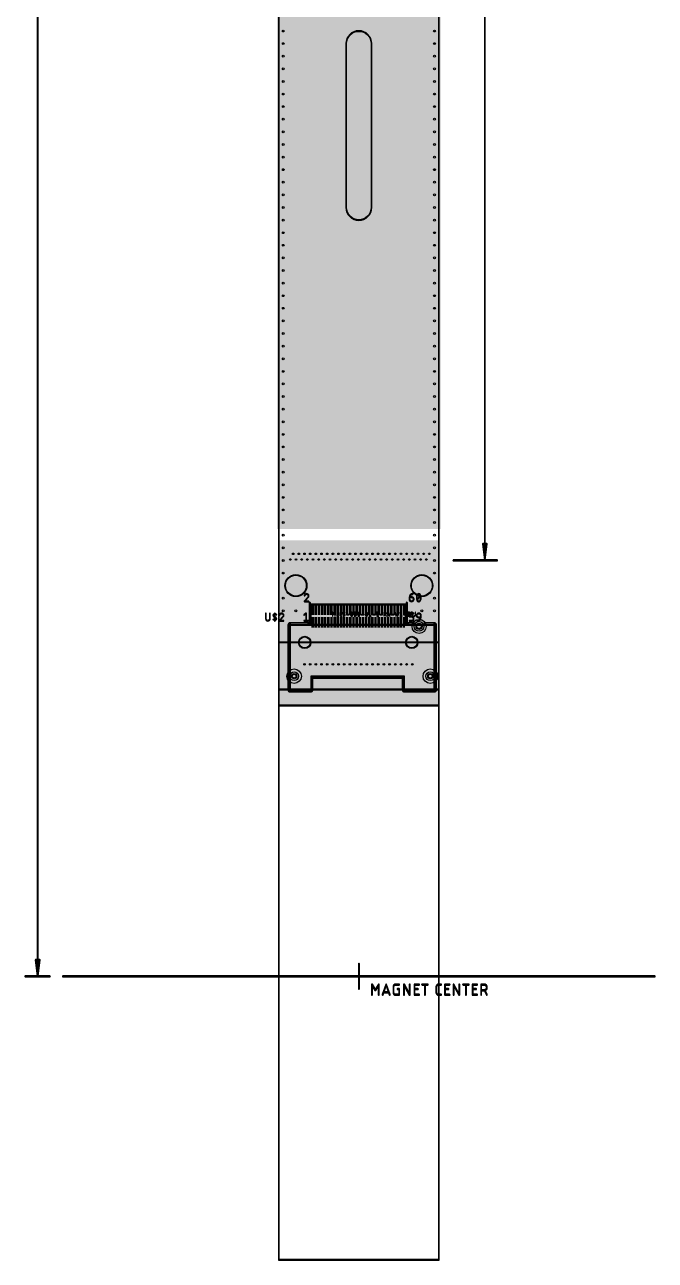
# Model space of a CAD drawing. Extents: x -53 to 82, y -45 to 580.
# Drawn here: x -53.1 to 47.1, y -45.1 to 151 of the extents above; entities that cross this region are included whole.
import ezdxf

# ---------------------------------------------------------------- set-up
doc = ezdxf.new("R2010")
doc.units = 0
doc.header["$MEASUREMENT"] = 0
doc.layers.get('0').update_dxf_attribs({"linetype": 'CONTINUOUS'})
for name, color, linetype in [('100', 31, 'CONTINUOUS'), ('19', 53, 'CONTINUOUS'), ('20', 31, 'CONTINUOUS'), ('21', 253, 'CONTINUOUS'), ('23', 53, 'CONTINUOUS'), ('25', 253, 'CONTINUOUS'), ('27', 253, 'CONTINUOUS'), ('29', 253, 'CONTINUOUS'), ('30', 253, 'CONTINUOUS'), ('31', 253, 'CONTINUOUS'), ('39', 12, 'CONTINUOUS'), ('44', 253, 'CONTINUOUS'), ('49', 253, 'CONTINUOUS'), ('51', 253, 'CONTINUOUS'), ('52', 253, 'CONTINUOUS')]:
    doc.layers.add(name, color=color, linetype=linetype)

# ---------------------------------------------------------------- blocks, each defined once
blk = doc.blocks.new('RECT')
blk.add_solid([(-0.5, -0.5), (0.5, -0.5), (-0.5, 0.5), (0.5, 0.5)])

msp = doc.modelspace()

# ---------------------------------------------------------------- linework, layer by layer
at = {"layer": '19'}
for p, q in [((-10.875, 66.15), (-10.875, 66.15)), ((-1.875, 66.15), (-1.875, 66.15)), ((2.625, 66.15), (2.625, 66.15)), ((9.825, 66.15), (9.825, 66.15))]:
    msp.add_line(p, q, dxfattribs=at)
at = {"layer": '20'}
for points in [[(-12.6492, 43), (-12.6492, 568.1, 1), (-12.7508, 568.1), (-12.7508, 43, 1)], [(12.6492, 568.1), (12.6492, 43, 1), (12.7508, 43), (12.7508, 568.1, 1)], [(0, 149.9492, 1), (0, 150.0508, 0.4142), (-2.0508, 148, 1), (-1.9492, 148, -0.4142)], [(1.9492, 148, 1), (2.0508, 148, 0.4142), (0, 150.0508, 1), (0, 149.9492, -0.4142)], [(-1.9492, 122), (-1.9492, 148, 1), (-2.0508, 148), (-2.0508, 122, 1)], [(1.9492, 148), (1.9492, 122, 1), (2.0508, 122), (2.0508, 148, 1)], [(-1.9492, 122, 1), (-2.0508, 122, 0.4142), (0, 119.9492, 1), (0, 120.0508, -0.4142)], [(0, 120.0508, 1), (0, 119.9492, 0.4142), (2.0508, 122, 1), (1.9492, 122, -0.4142)], [(12.7, 43.0508), (-12.7, 43.0508, 1), (-12.7, 42.9492), (12.7, 42.9492, 1)]]:
    msp.add_lwpolyline(points, format="xyb", close=True, dxfattribs=at)
for centre, radius in [((-10, 62), 1.65), ((10, 62), 1.65), ((-8.6, 52.98), 0.875), ((8.4, 52.98), 0.875)]:
    msp.add_circle(centre, radius, dxfattribs=at)
at = {"layer": '21'}
for points in [[(-8.2851, 60.6244, 1), (-8.2851, 60.726, 0.3252), (-8.6917, 60.4303, 1), (-8.595, 60.399, -0.3252)], [(-8.1284, 60.1871), (-8.6821, 59.5357, 1), (-8.6047, 59.4699), (-8.051, 60.1213, 1)], [(-8.6434, 59.452), (-7.992, 59.452, 1), (-7.992, 59.5536), (-8.6434, 59.5536, 1)], [(-8.0428, 60.3821, 1), (-7.9412, 60.3821, 0.4142), (-8.2851, 60.726, 1), (-8.2851, 60.6244, -0.4142)], [(-8.1248, 60.1909, 1), (-8.0547, 60.1174, 0.2053), (-7.9412, 60.3821, 1), (-8.0428, 60.3821, -0.2053)], [(-7.9, 59.264), (-7.9, 56.24, 1), (-7.7, 56.24), (-7.7, 59.264, 1)], [(7.5, 59.264), (7.5, 56.24, 1), (7.7, 56.24), (7.7, 59.264, 1)], [(8.5794, 60.626, 1), (8.5794, 60.7276, 0.4142), (8.0073, 60.1555, 1), (8.1089, 60.1555, -0.4142)], [(8.0581, 60.1047), (8.449, 60.1047, 1), (8.449, 60.2063), (8.0581, 60.2063, 1)], [(8.1089, 59.8297), (8.1089, 60.1555, 1), (8.0073, 60.1555), (8.0073, 59.8297, 1)], [(8.1089, 59.8297, 1), (8.0073, 59.8297, 1), (8.7605, 59.8297, 1), (8.6589, 59.8297, -1)], [(8.6589, 59.8948, 1), (8.7605, 59.8948, 0.4142), (8.449, 60.2063, 1), (8.449, 60.1047, -0.4142)], [(8.6589, 59.8948), (8.6589, 59.8297, 1), (8.7605, 59.8297), (8.7605, 59.8948, 1)], [(9.3486, 60.4916, 1), (9.2572, 60.5362, 0.1139), (9.1544, 60.0903, 1), (9.256, 60.0903, -0.1139)], [(9.256, 60.0903, 1), (9.1544, 60.0903, 0.1139), (9.2572, 59.6445, 1), (9.3486, 59.689, -0.1139)], [(9.31, 59.7328), (9.8313, 60.3844, 1), (9.752, 60.4479), (9.2307, 59.7963, 1)], [(9.531, 60.626, 1), (9.531, 60.7276, 0.3205), (9.2549, 60.5304, 1), (9.351, 60.4974, -0.3205)], [(9.351, 59.6832, 1), (9.2549, 59.6503, 0.3205), (9.531, 59.4531, 1), (9.531, 59.5547, -0.3205)], [(9.711, 60.4974, 1), (9.8071, 60.5304, 0.3205), (9.531, 60.7276, 1), (9.531, 60.626, -0.3205)], [(9.531, 59.5547, 1), (9.531, 59.4531, 0.3205), (9.8071, 59.6503, 1), (9.711, 59.6832, -0.3205)], [(9.806, 60.0903, 1), (9.9076, 60.0903, 0.1139), (9.8047, 60.5362, 1), (9.7134, 60.4916, -0.1139)], [(9.7134, 59.689, 1), (9.8047, 59.6445, 0.1139), (9.9076, 60.0903, 1), (9.806, 60.0903, -0.1139)], [(-8.668, 57.2932), (-8.3426, 57.5535, 1), (-8.4061, 57.6329), (-8.7314, 57.3726, 1)], [(-8.4252, 57.5932), (-8.4252, 56.422, 1), (-8.3236, 56.422), (-8.3236, 57.5932, 1)], [(8.0836, 57.0729), (8.0836, 57.5924, 1), (7.982, 57.5924), (7.982, 57.0729, 1)], [(8.0328, 57.5416), (8.6823, 57.5416, 1), (8.6823, 57.6432), (8.0328, 57.6432, 1)], [(8.4225, 57.1237), (8.0328, 57.1237, 1), (8.0328, 57.0221), (8.4225, 57.0221, 1)], [(8.6315, 56.8131, 1), (8.7331, 56.8131, 0.4142), (8.4225, 57.1237, 1), (8.4225, 57.0221, -0.4142)], [(8.7331, 56.6832), (8.7331, 56.8131, 1), (8.6315, 56.8131), (8.6315, 56.6832, 1)], [(9.775, 57.2677, 1), (9.8766, 57.2677, 1), (9.1256, 57.2677, 1), (9.2272, 57.2677, -1)], [(9.2272, 57.2027), (9.2272, 57.2677, 1), (9.1256, 57.2677), (9.1256, 57.2027, 1)], [(9.2272, 57.2027, 1), (9.1256, 57.2027, 0.4142), (9.4362, 56.8922, 1), (9.4362, 56.9938, -0.4142)], [(9.3063, 56.4742, 1), (9.3063, 56.3726, 0.4142), (9.8766, 56.943, 1), (9.775, 56.943, -0.4142)], [(9.8258, 56.9938), (9.4362, 56.9938, 1), (9.4362, 56.8922), (9.8258, 56.8922, 1)], [(9.775, 57.2677), (9.775, 56.943, 1), (9.8766, 56.943), (9.8766, 57.2677, 1)], [(-10.914, 55.9, 1), (-10.914, 56.1, 0.4142), (-11.254, 55.76, 1), (-11.054, 55.76, -0.4142)], [(-11.254, 55.76), (-11.254, 46.628, 1), (-11.054, 46.628), (-11.054, 55.76, 1)], [(-8.04, 56.1), (-10.914, 56.1, 1), (-10.914, 55.9), (-8.04, 55.9, 1)], [(-8.6997, 56.3712), (-8.049, 56.3712, 1), (-8.049, 56.4728), (-8.6997, 56.4728, 1)], [(-8.04, 56.1, 1), (-8.04, 55.9, 0.4142), (-7.7, 56.24, 1), (-7.9, 56.24, -0.4142)], [(7.7, 56.24, 1), (7.5, 56.24, 0.4142), (7.84, 55.9, 1), (7.84, 56.1, -0.4142)], [(7.84, 55.9), (8.7, 55.9, 1), (8.7, 56.1), (7.84, 56.1, 1)], [(8.0328, 56.3726), (8.4225, 56.3726, 1), (8.4225, 56.4742), (8.0328, 56.4742, 1)], [(8.4225, 56.4742, 1), (8.4225, 56.3726, 0.4142), (8.7331, 56.6832, 1), (8.6315, 56.6832, -0.4142)], [(10.5, 55.9), (11.994, 55.9, 1), (11.994, 56.1), (10.5, 56.1, 1)], [(12.134, 55.76, 1), (12.334, 55.76, 0.4142), (11.994, 56.1, 1), (11.994, 55.9, -0.4142)], [(12.134, 55.76), (12.134, 46.628, 1), (12.334, 46.628), (12.334, 55.76, 1)], [(-7.16, 47.3, 1), (-7.16, 47.5, 0.4142), (-7.5, 47.16, 1), (-7.3, 47.16, -0.4142)], [(-7.5, 47.16), (-7.5, 45.466, 1), (-7.3, 45.466), (-7.3, 47.16, 1)], [(6.76, 47.5), (-7.16, 47.5, 1), (-7.16, 47.3), (6.76, 47.3, 1)], [(6.9, 47.16, 1), (7.1, 47.16, 0.4142), (6.76, 47.5, 1), (6.76, 47.3, -0.4142)], [(7.1, 45.466), (7.1, 47.16, 1), (6.9, 47.16), (6.9, 45.466, 1)], [(-11.254, 46.628), (-11.254, 45.467, 1), (-11.054, 45.467), (-11.054, 46.628, 1)], [(-11.054, 45.467, 1), (-11.254, 45.467, 0.4142), (-10.913, 45.126, 1), (-10.913, 45.326, -0.4142)], [(-7.64, 45.326), (-10.913, 45.326, 1), (-10.913, 45.126), (-7.64, 45.126, 1)], [(-7.64, 45.326, 1), (-7.64, 45.126, 0.4142), (-7.3, 45.466, 1), (-7.5, 45.466, -0.4142)], [(7.1, 45.466, 1), (6.9, 45.466, 0.4142), (7.24, 45.126, 1), (7.24, 45.326, -0.4142)], [(11.993, 45.326), (7.24, 45.326, 1), (7.24, 45.126), (11.993, 45.126, 1)], [(11.993, 45.326, 1), (11.993, 45.126, 0.4142), (12.334, 45.467, 1), (12.134, 45.467, -0.4142)], [(12.334, 45.467), (12.334, 46.628, 1), (12.134, 46.628), (12.134, 45.467, 1)]]:
    msp.add_lwpolyline(points, format="xyb", close=True, dxfattribs=at)
at = {"layer": '23'}
msp.add_point((-0.1, 57.2), dxfattribs=at)
at = {"layer": '25'}
for points in [[(-14.8262, 57.5933), (-14.8262, 56.7472, 1), (-14.7246, 56.7472), (-14.7246, 57.5933, 1)], [(-14.0737, 56.7472), (-14.0737, 57.5933, 1), (-14.1753, 57.5933), (-14.1753, 56.7472, 1)], [(-13.4308, 57.4132, 1), (-13.4491, 57.5131, 0.6917), (-13.5312, 57.0616, 1), (-13.4789, 57.1487, -0.6917)], [(-13.3162, 57.0511), (-13.4789, 57.1487, 1), (-13.5312, 57.0616), (-13.3684, 56.964, 1)], [(-13.1081, 57.3545, 1), (-13.0558, 57.4416, 0.1823), (-13.4491, 57.5131, 1), (-13.4308, 57.4132, -0.1823)], [(-13.2915, 56.4217), (-13.2915, 57.5933, 1), (-13.3931, 57.5933), (-13.3931, 56.4217, 1)], [(-13.3684, 56.964), (-13.2057, 56.8663, 1), (-13.1534, 56.9534), (-13.3162, 57.0511, 1)], [(-13.2538, 56.6019, 1), (-13.2355, 56.5019, 0.6917), (-13.1534, 56.9534, 1), (-13.2057, 56.8663, -0.6917)], [(-12.2403, 57.5425, 1), (-12.2403, 57.6441, 0.3252), (-12.6466, 57.3486, 1), (-12.5499, 57.3173, -0.3252)], [(-12.0837, 57.1055), (-12.637, 56.4546, 1), (-12.5595, 56.3888), (-12.0063, 57.0397, 1)], [(-11.9982, 57.3004, 1), (-11.8966, 57.3004, 0.4142), (-12.2403, 57.6441, 1), (-12.2403, 57.5425, -0.4142)], [(-12.08, 57.1094, 1), (-12.01, 57.0358, 0.2053), (-11.8966, 57.3004, 1), (-11.9982, 57.3004, -0.2053)], [(-14.7246, 56.7472, 1), (-14.8262, 56.7472, 1), (-14.0737, 56.7472, 1), (-14.1753, 56.7472, -1)], [(-13.5765, 56.6605, 1), (-13.6288, 56.5734, 0.1823), (-13.2355, 56.5019, 1), (-13.2538, 56.6019, -0.1823)], [(-12.5983, 56.3709), (-11.9474, 56.3709, 1), (-11.9474, 56.4725), (-12.5983, 56.4725, 1)]]:
    msp.add_lwpolyline(points, format="xyb", close=True, dxfattribs=at)
at = {"layer": '27'}
for points in [[(-4.1451, 57.1603), (-4.1451, 57.7459, 1), (-4.1959, 57.7459), (-4.1959, 57.1603, 1)], [(-4.1922, 57.7328), (-3.997, 57.4075, 1), (-3.9535, 57.4336), (-4.1487, 57.7589, 1)], [(-3.9535, 57.4075), (-3.7583, 57.7328, 1), (-3.8018, 57.7589), (-3.997, 57.4336, 1)], [(-3.8055, 57.7459), (-3.8055, 57.1603, 1), (-3.7547, 57.1603), (-3.7547, 57.7459, 1)], [(-3.4623, 57.1603), (-3.4623, 57.7459, 1), (-3.5131, 57.7459), (-3.5131, 57.1603, 1)], [(-3.4877, 57.7205), (-3.2274, 57.7205, 1), (-3.2274, 57.7713), (-3.4877, 57.7713, 1)], [(-3.4877, 57.4602), (-3.2925, 57.4602, 1), (-3.2925, 57.511), (-3.4877, 57.511, 1)], [(-3.2274, 57.1857), (-3.4877, 57.1857, 1), (-3.4877, 57.1349), (-3.2274, 57.1349, 1)], [(-2.883, 57.7205, 1), (-2.883, 57.7713, 0.4142), (-3.0385, 57.6157, 1), (-2.9877, 57.6157, -0.4142)], [(-2.9877, 57.2904), (-2.9877, 57.6157, 1), (-3.0385, 57.6157), (-3.0385, 57.2904, 1)], [(-2.9877, 57.2904, 1), (-3.0385, 57.2904, 0.4142), (-2.883, 57.1349, 1), (-2.883, 57.1857, -0.4142)], [(-2.883, 57.7205), (-2.7529, 57.7205, 1), (-2.7529, 57.7713), (-2.883, 57.7713, 1)], [(-2.7529, 57.1857), (-2.883, 57.1857, 1), (-2.883, 57.1349), (-2.7529, 57.1349, 1)], [(-2.5088, 57.4856), (-2.5088, 57.7459, 1), (-2.5596, 57.7459), (-2.5596, 57.4856, 1)], [(-2.5342, 57.7205), (-2.2088, 57.7205, 1), (-2.2088, 57.7713), (-2.5342, 57.7713, 1)], [(-2.339, 57.511), (-2.5342, 57.511, 1), (-2.5342, 57.4602), (-2.339, 57.4602, 1)], [(-2.5342, 57.1349), (-2.339, 57.1349, 1), (-2.339, 57.1857), (-2.5342, 57.1857, 1)], [(-2.2342, 57.3555, 1), (-2.1834, 57.3555, 0.4142), (-2.339, 57.511, 1), (-2.339, 57.4602, -0.4142)], [(-2.339, 57.1857, 1), (-2.339, 57.1349, 0.4142), (-2.1834, 57.2904, 1), (-2.2342, 57.2904, -0.4142)], [(-2.1834, 57.2904), (-2.1834, 57.3555, 1), (-2.2342, 57.3555), (-2.2342, 57.2904, 1)], [(-1.9558, 57.3626), (-1.5654, 57.3626, 1), (-1.5654, 57.4134), (-1.9558, 57.4134, 1)], [(-1.2406, 57.6534, 1), (-1.2863, 57.6757, 0.1139), (-1.3377, 57.4531, 1), (-1.2869, 57.4531, -0.1139)], [(-1.2869, 57.4531, 1), (-1.3377, 57.4531, 0.1139), (-1.2863, 57.2305, 1), (-1.2406, 57.2527, -0.1139)], [(-1.2599, 57.2745), (-0.9996, 57.5999, 1), (-1.0393, 57.6316), (-1.2996, 57.3063, 1)], [(-1.1496, 57.7205, 1), (-1.1496, 57.7713, 0.3205), (-1.2875, 57.6728, 1), (-1.2394, 57.6563, -0.3205)], [(-1.2394, 57.2498, 1), (-1.2875, 57.2334, 0.3205), (-1.1496, 57.1349, 1), (-1.1496, 57.1857, -0.3205)], [(-1.0598, 57.6563, 1), (-1.0117, 57.6728, 0.3205), (-1.1496, 57.7713, 1), (-1.1496, 57.7205, -0.3205)], [(-1.1496, 57.1857, 1), (-1.1496, 57.1349, 0.3205), (-1.0117, 57.2334, 1), (-1.0598, 57.2498, -0.3205)], [(-1.0123, 57.4531, 1), (-0.9615, 57.4531, 0.1139), (-1.0129, 57.6757, 1), (-1.0586, 57.6534, -0.1139)], [(-1.0586, 57.2527, 1), (-1.0129, 57.2305, 0.1139), (-0.9615, 57.4531, 1), (-1.0123, 57.4531, -0.1139)], [(-0.7395, 57.7205), (-0.5443, 57.7205, 1), (-0.5443, 57.7713), (-0.7395, 57.7713, 1)], [(-0.7395, 57.1349), (-0.5768, 57.1349, 1), (-0.5768, 57.1857), (-0.7395, 57.1857, 1)], [(-0.5443, 57.511), (-0.6744, 57.511, 1), (-0.6744, 57.4602), (-0.5443, 57.4602, 1)], [(-0.5768, 57.1857, 1), (-0.5768, 57.1349, 1), (-0.5768, 57.511, 1), (-0.5768, 57.4602, -1)], [(-0.5443, 57.511, 1), (-0.5443, 57.4602, 1), (-0.5443, 57.7713, 1), (-0.5443, 57.7205, -1)], [(-0.0951, 57.6534, 1), (-0.1408, 57.6757, 0.1139), (-0.1921, 57.4531, 1), (-0.1413, 57.4531, -0.1139)], [(-0.1413, 57.4531, 1), (-0.1921, 57.4531, 0.1139), (-0.1408, 57.2305, 1), (-0.0951, 57.2527, -0.1139)], [(-0.1144, 57.2745), (0.1459, 57.5999, 1), (0.1062, 57.6316), (-0.154, 57.3063, 1)], [(-0.0041, 57.7205, 1), (-0.0041, 57.7713, 0.3205), (-0.142, 57.6728, 1), (-0.0939, 57.6563, -0.3205)], [(-0.0939, 57.2498, 1), (-0.142, 57.2334, 0.3205), (-0.0041, 57.1349, 1), (-0.0041, 57.1857, -0.3205)], [(0.0858, 57.6563, 1), (0.1338, 57.6728, 0.3205), (-0.0041, 57.7713, 1), (-0.0041, 57.7205, -0.3205)], [(-0.0041, 57.1857, 1), (-0.0041, 57.1349, 0.3205), (0.1338, 57.2334, 1), (0.0858, 57.2498, -0.3205)], [(0.1332, 57.4531, 1), (0.184, 57.4531, 0.1139), (0.1326, 57.6757, 1), (0.087, 57.6534, -0.1139)], [(0.087, 57.2527, 1), (0.1326, 57.2305, 0.1139), (0.184, 57.4531, 1), (0.1332, 57.4531, -0.1139)], [(0.4117, 57.3626), (0.8021, 57.3626, 1), (0.8021, 57.4134), (0.4117, 57.4134, 1)], [(1.1268, 57.6534, 1), (1.0811, 57.6757, 0.1139), (1.0298, 57.4531, 1), (1.0806, 57.4531, -0.1139)], [(1.0806, 57.4531, 1), (1.0298, 57.4531, 0.1139), (1.0811, 57.2305, 1), (1.1268, 57.2527, -0.1139)], [(1.1075, 57.2745), (1.3678, 57.5999, 1), (1.3281, 57.6316), (1.0679, 57.3063, 1)], [(1.2178, 57.7205, 1), (1.2178, 57.7713, 0.3205), (1.0799, 57.6728, 1), (1.128, 57.6563, -0.3205)], [(1.128, 57.2498, 1), (1.0799, 57.2334, 0.3205), (1.2178, 57.1349, 1), (1.2178, 57.1857, -0.3205)], [(1.3077, 57.6563, 1), (1.3557, 57.6728, 0.3205), (1.2178, 57.7713, 1), (1.2178, 57.7205, -0.3205)], [(1.2178, 57.1857, 1), (1.2178, 57.1349, 0.3205), (1.3557, 57.2334, 1), (1.3077, 57.2498, -0.3205)], [(1.3551, 57.4531, 1), (1.4059, 57.4531, 0.1139), (1.3545, 57.6757, 1), (1.3089, 57.6534, -0.1139)], [(1.3089, 57.2527, 1), (1.3545, 57.2305, 0.1139), (1.4059, 57.4531, 1), (1.3551, 57.4531, -0.1139)], [(1.6438, 57.5959), (1.8065, 57.726, 1), (1.7747, 57.7657), (1.6121, 57.6356, 1)], [(1.6279, 57.1349), (1.9533, 57.1349, 1), (1.9533, 57.1857), (1.6279, 57.1857, 1)], [(1.7652, 57.7459), (1.7652, 57.1603, 1), (1.816, 57.1603), (1.816, 57.7459, 1)], [(2.2064, 57.3626), (2.5968, 57.3626, 1), (2.5968, 57.4134), (2.2064, 57.4134, 1)], [(2.8447, 57.7459), (2.8447, 57.1603, 1), (2.8955, 57.1603), (2.8955, 57.7459, 1)], [(2.8701, 57.1349), (3.1303, 57.1349, 1), (3.1303, 57.1857), (2.8701, 57.1857, 1)], [(3.3519, 57.3626), (3.7423, 57.3626, 1), (3.7423, 57.4134), (3.3519, 57.4134, 1)], [(4.0436, 57.1603), (4.0436, 57.7459, 1), (3.9928, 57.7459), (3.9928, 57.1603, 1)], [(4.0182, 57.7205), (4.1808, 57.7205, 1), (4.1808, 57.7713), (4.0182, 57.7713, 1)], [(4.1808, 57.4459), (4.0182, 57.4459, 1), (4.0182, 57.3951), (4.1808, 57.3951, 1)], [(4.1808, 57.4459, 1), (4.1808, 57.3951, 1), (4.1808, 57.7713, 1), (4.1808, 57.7205, -1)], [(4.3662, 57.1716), (4.2361, 57.4319, 1), (4.1906, 57.4092), (4.3208, 57.1489, 1)], [(4.5788, 57.1522), (4.774, 57.7378, 1), (4.7258, 57.7539), (4.5306, 57.1683, 1)], [(4.8963, 57.3321), (4.6035, 57.3321, 1), (4.6035, 57.2813), (4.8963, 57.2813, 1)], [(4.7258, 57.7378), (4.921, 57.1522, 1), (4.9692, 57.1683), (4.774, 57.7539, 1)], [(5.1657, 57.3626), (5.5561, 57.3626, 1), (5.5561, 57.4134), (5.1657, 57.4134, 1)], [(5.7631, 57.7404), (5.8933, 57.1547, 1), (5.9428, 57.1658), (5.8127, 57.7514, 1)], [(5.9421, 57.1522), (6.0723, 57.5426, 1), (6.0241, 57.5587), (5.894, 57.1683, 1)], [(6.0241, 57.5426), (6.1542, 57.1522, 1), (6.2024, 57.1683), (6.0723, 57.5587, 1)], [(6.2031, 57.1547), (6.3333, 57.7404, 1), (6.2837, 57.7514), (6.1535, 57.1658, 1)], [(6.5505, 57.5959), (6.7132, 57.726, 1), (6.6815, 57.7657), (6.5188, 57.6356, 1)], [(6.5347, 57.1349), (6.86, 57.1349, 1), (6.86, 57.1857), (6.5347, 57.1857, 1)], [(6.6719, 57.7459), (6.6719, 57.1603, 1), (6.7227, 57.1603), (6.7227, 57.7459, 1)], [(7.1131, 57.3626), (7.5035, 57.3626, 1), (7.5035, 57.4134), (7.1131, 57.4134, 1)], [(7.7184, 57.7205), (8.0437, 57.7205, 1), (8.0437, 57.7713), (7.7184, 57.7713, 1)], [(7.9064, 57.1603), (7.9064, 57.7459, 1), (7.8556, 57.7459), (7.8556, 57.1603, 1)], [(8.3011, 57.1603), (8.3011, 57.7459, 1), (8.2503, 57.7459), (8.2503, 57.1603, 1)], [(8.2757, 57.7205), (8.4384, 57.7205, 1), (8.4384, 57.7713), (8.2757, 57.7713, 1)], [(8.4384, 57.4459), (8.2757, 57.4459, 1), (8.2757, 57.3951), (8.4384, 57.3951, 1)], [(8.4384, 57.4459, 1), (8.4384, 57.3951, 1), (8.4384, 57.7713, 1), (8.4384, 57.7205, -1)], [(8.6238, 57.1716), (8.4937, 57.4319, 1), (8.4482, 57.4092), (8.5784, 57.1489, 1)], [(8.8514, 57.1857), (8.7864, 57.1857, 1), (8.7864, 57.1349), (8.8514, 57.1349, 1)], [(8.8514, 57.1857, 1), (8.8514, 57.1349, 0.4142), (9.007, 57.2904, 1), (8.9562, 57.2904, -0.4142)], [(8.9562, 57.7459), (8.9562, 57.2904, 1), (9.007, 57.2904), (9.007, 57.7459, 1)]]:
    msp.add_lwpolyline(points, format="xyb", close=True, dxfattribs=at)
at = {"layer": '29'}
for centre, radius in [((-10, 62), 1.75), ((10, 62), 1.75), ((9.56, 55.53), 0.771), ((-8.6, 52.98), 0.975), ((-8.6, 52.98), 0.926), ((8.4, 52.98), 0.975), ((8.4, 52.98), 0.926), ((-10.28, 47.63), 0.711), ((11.35, 47.63), 0.711)]:
    msp.add_circle(centre, radius, dxfattribs=at)
at = {"layer": '30'}
for centre, radius in [((-10, 62), 1.75), ((10, 62), 1.75), ((9.56, 55.53), 0.771), ((-8.6, 52.98), 0.975), ((-8.6, 52.98), 0.926), ((8.4, 52.98), 0.975), ((8.4, 52.98), 0.926), ((-10.28, 47.63), 0.711), ((11.35, 47.63), 0.711)]:
    msp.add_circle(centre, radius, dxfattribs=at)
at = {"layer": '31'}
for centre, radius in [((9.56, 55.53), 1.115), ((-10.28, 47.63), 1.15), ((11.35, 47.63), 1.15)]:
    msp.add_circle(centre, radius, dxfattribs=at)
at = {"layer": '39'}
for p, q in [((-7.7, 55.9), (-7.7, 59.01)), ((-7.7, 59.01), (7.5, 59.01)), ((7.5, 59.01), (7.5, 55.9)), ((-10.9, 45.48), (-10.9, 55.9)), ((-10.9, 55.9), (-7.7, 55.9)), ((7.5, 55.9), (11.98, 55.9)), ((11.98, 55.9), (11.98, 45.48)), ((7.1, 47.5), (-7.5, 47.5)), ((-7.5, 47.5), (-7.5, 45.48)), ((7.1, 45.48), (7.1, 47.5)), ((-7.5, 45.48), (-10.9, 45.48)), ((11.98, 45.48), (7.1, 45.48))]:
    msp.add_line(p, q, dxfattribs=at)
at = {"layer": '44'}
for centre, radius in [((-12, 150), 0.15), ((12, 150), 0.15), ((-12, 148), 0.15), ((12, 148), 0.15), ((-12, 146), 0.15), ((12, 146), 0.15), ((-12, 144), 0.15), ((12, 144), 0.15), ((-12, 142), 0.15), ((12, 142), 0.15), ((-12, 140), 0.15), ((12, 140), 0.15), ((-12, 138), 0.15), ((12, 138), 0.15), ((-12, 136), 0.15), ((12, 136), 0.15), ((-12, 134), 0.15), ((12, 134), 0.15), ((-12, 132), 0.15), ((12, 132), 0.15), ((-12, 130), 0.15), ((12, 130), 0.15), ((-12, 128), 0.15), ((12, 128), 0.15), ((-12, 126), 0.15), ((12, 126), 0.15), ((-12, 124), 0.15), ((12, 124), 0.15), ((-12, 122), 0.15), ((12, 122), 0.15), ((-12, 120), 0.15), ((12, 120), 0.15), ((-12, 118), 0.15), ((12, 118), 0.15), ((-12, 116), 0.15), ((12, 116), 0.15), ((-12, 114), 0.15), ((12, 114), 0.15), ((-12, 112), 0.15), ((12, 112), 0.15), ((-12, 110), 0.15), ((12, 110), 0.15), ((-12, 108), 0.15), ((12, 108), 0.15), ((-12, 106), 0.15), ((12, 106), 0.15), ((-12, 104), 0.15), ((12, 104), 0.15), ((-12, 102), 0.15), ((12, 102), 0.15), ((-12, 100), 0.15), ((12, 100), 0.15), ((-12, 98), 0.15), ((12, 98), 0.15), ((-12, 96), 0.15), ((12, 96), 0.15), ((-12, 94), 0.15), ((12, 94), 0.15), ((-12, 92), 0.15), ((12, 92), 0.15), ((-12, 90), 0.15), ((12, 90), 0.15), ((-12, 88), 0.15), ((12, 88), 0.15), ((-12, 86), 0.15), ((12, 86), 0.15), ((-12, 84), 0.15), ((12, 84), 0.15), ((-12, 82), 0.15), ((12, 82), 0.15), ((-12, 80), 0.15), ((12, 80), 0.15), ((-12, 78), 0.15), ((12, 78), 0.15), ((-12, 76), 0.15), ((12, 76), 0.15), ((-12, 74), 0.15), ((12, 74), 0.15), ((-12, 72), 0.15), ((12, 72), 0.15), ((-12, 70), 0.15), ((12, 70), 0.15), ((-12, 68), 0.15), ((-10.425, 67.05), 0.125), ((-9.525, 67.05), 0.125), ((-8.625, 67.05), 0.125), ((-7.725, 67.05), 0.125), ((-6.825, 67.05), 0.125), ((-5.925, 67.05), 0.125), ((-5.025, 67.05), 0.125), ((-4.125, 67.05), 0.125), ((-3.225, 67.05), 0.125), ((-2.325, 67.05), 0.125), ((-1.425, 67.05), 0.125), ((-0.525, 67.05), 0.125), ((0.375, 67.05), 0.125), ((1.275, 67.05), 0.125), ((2.175, 67.05), 0.125), ((3.075, 67.05), 0.125), ((3.975, 67.05), 0.125), ((4.875, 67.05), 0.125), ((5.775, 67.05), 0.125), ((6.675, 67.05), 0.125), ((7.575, 67.05), 0.125), ((8.475, 67.05), 0.125), ((9.375, 67.05), 0.125), ((10.275, 67.05), 0.125), ((11.175, 67.05), 0.125), ((12, 68), 0.15), ((-12, 66), 0.15), ((-10.875, 66.15), 0.125), ((-9.975, 66.15), 0.125), ((-9.075, 66.15), 0.125), ((-8.175, 66.15), 0.125), ((-7.275, 66.15), 0.125), ((-6.375, 66.15), 0.125), ((-5.475, 66.15), 0.125), ((-4.575, 66.15), 0.125), ((-3.675, 66.15), 0.125), ((-2.775, 66.15), 0.125), ((-1.875, 66.15), 0.125), ((-0.975, 66.15), 0.125), ((-0.075, 66.15), 0.125), ((0.825, 66.15), 0.125), ((1.725, 66.15), 0.125), ((2.625, 66.15), 0.125), ((3.525, 66.15), 0.125), ((4.425, 66.15), 0.125), ((5.325, 66.15), 0.125), ((6.225, 66.15), 0.125), ((7.125, 66.15), 0.125), ((8.025, 66.15), 0.125), ((8.925, 66.15), 0.125), ((9.825, 66.15), 0.125), ((10.725, 66.15), 0.125), ((12, 66), 0.15), ((-12, 64), 0.15), ((12, 64), 0.15), ((-12, 60), 0.15), ((12, 60), 0.15), ((-12, 58), 0.15), ((-10, 58), 0.15), ((10, 58), 0.15), ((12, 58), 0.15), ((9.56, 55.53), 0.415), ((-8.625, 49.5), 0.125), ((-7.725, 49.5), 0.125), ((-6.825, 49.5), 0.125), ((-5.925, 49.5), 0.125), ((-5.025, 49.5), 0.125), ((-4.125, 49.5), 0.125), ((-3.225, 49.5), 0.125), ((-2.325, 49.5), 0.125), ((-1.425, 49.5), 0.125), ((-0.525, 49.5), 0.125), ((0.375, 49.5), 0.125), ((1.275, 49.5), 0.125), ((2.175, 49.5), 0.125), ((3.075, 49.5), 0.125), ((3.975, 49.5), 0.125), ((4.875, 49.5), 0.125), ((5.775, 49.5), 0.125), ((6.675, 49.5), 0.125), ((7.575, 49.5), 0.125), ((8.475, 49.5), 0.125), ((-10.28, 47.63), 0.36), ((11.35, 47.63), 0.36)]:
    msp.add_circle(centre, radius, dxfattribs=at)
at = {"layer": '49'}
for points in [[(-51.065, 399.935), (-51.065, 0.065, 1), (-50.935, 0.065), (-50.935, 399.935, 1)], [(19.935, 329.935), (19.935, 66.065, 1), (20.065, 66.065), (20.065, 329.935, 1)], [(20.0645, 66.0731), (19.7453, 68.6081, 1), (19.6163, 68.5919), (19.9355, 66.0569, 1)], [(19.6808, 68.535), (20.3192, 68.535, 1), (20.3192, 68.665), (19.6808, 68.665, 1)], [(20.0647, 66.0716), (19.8047, 68.6066, 1), (19.6753, 68.5934), (19.9353, 66.0584, 1)], [(20.0649, 66.0683), (19.9349, 68.6033, 1), (19.8051, 68.5967), (19.9351, 66.0617, 1)], [(20.2547, 68.6081), (19.9355, 66.0731, 1), (20.0645, 66.0569), (20.3837, 68.5919, 1)], [(20.0651, 68.6033), (19.9351, 66.0683, 1), (20.0649, 66.0617), (20.1949, 68.5967, 1)], [(20.1953, 68.6066), (19.9353, 66.0716, 1), (20.0647, 66.0584), (20.3247, 68.5934, 1)], [(15, 65.935), (21.95, 65.935, 1), (21.95, 66.065), (15, 66.065, 1)], [(-12.6492, 45.5), (-12.6492, 53, 1), (-12.7508, 53), (-12.7508, 45.5, 1)], [(-12.7, 52.9492), (12.7, 52.9492, 1), (12.7, 53.0508), (-12.7, 53.0508, 1)], [(12.6492, 53), (12.6492, 45.5, 1), (12.7508, 45.5), (12.7508, 53, 1)], [(-12.6492, 0), (-12.6492, 45.5, 1), (-12.7508, 45.5), (-12.7508, 0, 1)], [(-12.7, 45.4492), (12.7, 45.4492, 1), (12.7, 45.5508), (-12.7, 45.5508, 1)], [(12.6492, 45.5), (12.6492, 0, 1), (12.7508, 0), (12.7508, 45.5, 1)], [(-50.9355, 0.0731), (-51.2547, 2.6081, 1), (-51.3837, 2.5919), (-51.0645, 0.0569, 1)], [(-51.3192, 2.535), (-50.6808, 2.535, 1), (-50.6808, 2.665), (-51.3192, 2.665, 1)], [(-50.9353, 0.0716), (-51.1953, 2.6066, 1), (-51.3247, 2.5934), (-51.0647, 0.0584, 1)], [(-50.9351, 0.0683), (-51.0651, 2.6033, 1), (-51.1949, 2.5967), (-51.0649, 0.0617, 1)], [(-50.7453, 2.6081), (-51.0645, 0.0731, 1), (-50.9355, 0.0569), (-50.6163, 2.5919, 1)], [(-50.9349, 2.6033), (-51.0649, 0.0683, 1), (-50.9351, 0.0617), (-50.8051, 2.5967, 1)], [(-50.8047, 2.6066), (-51.0647, 0.0716, 1), (-50.9353, 0.0584), (-50.6753, 2.5934, 1)], [(-0.0762, 2), (-0.0762, -2, 1), (0.0762, -2), (0.0762, 2, 1)], [(-53, -0.065), (-49.05, -0.065, 1), (-49.05, 0.065), (-53, 0.065, 1)], [(-47, -0.0762), (-12.7, -0.0762, 1), (-12.7, 0.0762), (-47, 0.0762, 1)], [(-12.7, -0.0762), (12.7, -0.0762, 1), (12.7, 0.0762), (-12.7, 0.0762, 1)], [(-12.7508, 0), (-12.7508, -45, 1), (-12.6492, -45), (-12.6492, 0, 1)], [(12.7, -0.0762), (47, -0.0762, 1), (47, 0.0762), (12.7, 0.0762, 1)], [(12.7508, -45), (12.7508, 0, 1), (12.6492, 0), (12.6492, -45, 1)], [(2.1524, -2.9238), (2.1524, -1.2982, 1), (2, -1.2982), (2, -2.9238, 1)], [(2.0109, -1.3374), (2.5527, -2.2405, 1), (2.6834, -2.1621), (2.1415, -1.259, 1)], [(2.6834, -2.2405), (3.2253, -1.3374, 1), (3.0946, -1.259), (2.5527, -2.1621, 1)], [(3.0837, -1.2982), (3.0837, -2.9238, 1), (3.2361, -2.9238), (3.2361, -1.2982, 1)], [(3.8679, -2.9479), (4.4098, -1.3223, 1), (4.2652, -1.2741), (3.7233, -2.8997, 1)], [(4.2652, -1.3223), (4.8071, -2.9479, 1), (4.9517, -2.8997), (4.4098, -1.2741, 1)], [(5.8624, -1.3744, 1), (5.8624, -1.222, 0.4142), (5.425, -1.6594, 1), (5.5774, -1.6594, -0.4142)], [(5.5774, -2.5626), (5.5774, -1.6594, 1), (5.425, -1.6594), (5.425, -2.5626, 1)], [(5.8624, -1.3744), (6.4043, -1.3744, 1), (6.4043, -1.222), (5.8624, -1.222, 1)], [(6.1334, -2.0969), (6.4043, -2.0969, 1), (6.4043, -1.9445), (6.1334, -1.9445, 1)], [(6.3281, -2.0207), (6.3281, -2.9238, 1), (6.4805, -2.9238), (6.4805, -2.0207, 1)], [(7.2447, -2.9238), (7.2447, -1.2982, 1), (7.0923, -1.2982), (7.0923, -2.9238, 1)], [(7.1019, -1.3352), (8.005, -2.9608, 1), (8.1382, -2.8868), (7.2351, -1.2612, 1)], [(8.1478, -2.9238), (8.1478, -1.2982, 1), (7.9954, -1.2982), (7.9954, -2.9238, 1)], [(8.915, -2.9238), (8.915, -1.2982, 1), (8.7626, -1.2982), (8.7626, -2.9238, 1)], [(8.8388, -1.3744), (9.5613, -1.3744, 1), (9.5613, -1.222), (8.8388, -1.222, 1)], [(8.8388, -2.0969), (9.3807, -2.0969, 1), (9.3807, -1.9445), (8.8388, -1.9445, 1)], [(10.0342, -1.3744), (10.9374, -1.3744, 1), (10.9374, -1.222), (10.0342, -1.222, 1)], [(10.562, -2.9238), (10.562, -1.2982, 1), (10.4096, -1.2982), (10.4096, -2.9238, 1)], [(12.6841, -1.3744, 1), (12.6841, -1.222, 0.4142), (12.2467, -1.6594, 1), (12.3991, -1.6594, -0.4142)], [(12.3991, -2.5626), (12.3991, -1.6594, 1), (12.2467, -1.6594), (12.2467, -2.5626, 1)], [(12.6841, -1.3744), (13.0454, -1.3744, 1), (13.0454, -1.222), (12.6841, -1.222, 1)], [(13.7607, -2.9238), (13.7607, -1.2982, 1), (13.6083, -1.2982), (13.6083, -2.9238, 1)], [(13.6845, -1.3744), (14.407, -1.3744, 1), (14.407, -1.222), (13.6845, -1.222, 1)], [(13.6845, -2.0969), (14.2264, -2.0969, 1), (14.2264, -1.9445), (13.6845, -1.9445, 1)], [(15.1124, -2.9238), (15.1124, -1.2982, 1), (14.96, -1.2982), (14.96, -2.9238, 1)], [(14.9696, -1.3352), (15.8727, -2.9608, 1), (16.006, -2.8868), (15.1028, -1.2612, 1)], [(16.0155, -2.9238), (16.0155, -1.2982, 1), (15.8631, -1.2982), (15.8631, -2.9238, 1)], [(16.5473, -1.3744), (17.4504, -1.3744, 1), (17.4504, -1.222), (16.5473, -1.222, 1)], [(17.075, -2.9238), (17.075, -1.2982, 1), (16.9226, -1.2982), (16.9226, -2.9238, 1)], [(18.1375, -2.9238), (18.1375, -1.2982, 1), (17.9851, -1.2982), (17.9851, -2.9238, 1)], [(18.0613, -1.3744), (18.7837, -1.3744, 1), (18.7837, -1.222), (18.0613, -1.222, 1)], [(18.0613, -2.0969), (18.6031, -2.0969, 1), (18.6031, -1.9445), (18.0613, -1.9445, 1)], [(19.4983, -2.9238), (19.4983, -1.2982, 1), (19.3459, -1.2982), (19.3459, -2.9238, 1)], [(19.4221, -1.3744), (19.8737, -1.3744, 1), (19.8737, -1.222), (19.4221, -1.222, 1)], [(19.8737, -2.1251, 1), (19.8737, -2.2775, 1), (19.8737, -1.222, 1), (19.8737, -1.3744, -1)], [(4.7439, -2.4412), (3.9311, -2.4412, 1), (3.9311, -2.5936), (4.7439, -2.5936, 1)], [(5.5774, -2.5626, 1), (5.425, -2.5626, 0.4142), (5.8624, -3, 1), (5.8624, -2.8476, -0.4142)], [(6.4043, -2.8476), (5.8624, -2.8476, 1), (5.8624, -3), (6.4043, -3, 1)], [(9.5613, -2.8476), (8.8388, -2.8476, 1), (8.8388, -3), (9.5613, -3, 1)], [(12.3991, -2.5626, 1), (12.2467, -2.5626, 0.4142), (12.6841, -3, 1), (12.6841, -2.8476, -0.4142)], [(13.0454, -2.8476), (12.6841, -2.8476, 1), (12.6841, -3), (13.0454, -3, 1)], [(14.407, -2.8476), (13.6845, -2.8476, 1), (13.6845, -3), (14.407, -3, 1)], [(18.7837, -2.8476), (18.0613, -2.8476, 1), (18.0613, -3), (18.7837, -3, 1)], [(19.8737, -2.1251), (19.4221, -2.1251, 1), (19.4221, -2.2775), (19.8737, -2.2775, 1)], [(20.3934, -2.8897), (20.0322, -2.1672, 1), (19.8958, -2.2354), (20.2571, -2.9579, 1)], [(-12.7, -45.0508), (12.7, -45.0508, 1), (12.7, -44.9492), (-12.7, -44.9492, 1)]]:
    msp.add_lwpolyline(points, format="xyb", close=True, dxfattribs=at)
at = {"layer": '51'}
for points in [[(-8.2803, 60.6223, 1), (-8.2803, 60.7239, 0.3252), (-8.6866, 60.4284, 1), (-8.5899, 60.3971, -0.3252)], [(-8.1237, 60.1853), (-8.677, 59.5344, 1), (-8.5995, 59.4686), (-8.0463, 60.1195, 1)], [(-8.6383, 59.4507), (-7.9874, 59.4507, 1), (-7.9874, 59.5523), (-8.6383, 59.5523, 1)], [(-8.0382, 60.3802, 1), (-7.9366, 60.3802, 0.4142), (-8.2803, 60.7239, 1), (-8.2803, 60.6223, -0.4142)], [(-8.12, 60.1892, 1), (-8.05, 60.1156, 0.2053), (-7.9366, 60.3802, 1), (-8.0382, 60.3802, -0.2053)], [(-7.65, 59), (-7.65, 55.8, 1), (-7.55, 55.8), (-7.55, 59, 1)], [(7.4, 59.05), (-7.6, 59.05, 1), (-7.6, 58.95), (7.4, 58.95, 1)], [(7.35, 59), (7.35, 55.8, 1), (7.45, 55.8), (7.45, 59, 1)], [(8.5564, 60.6167, 1), (8.5564, 60.7183, 0.4142), (7.9858, 60.1477, 1), (8.0874, 60.1477, -0.4142)], [(8.0366, 60.0969), (8.4264, 60.0969, 1), (8.4264, 60.1985), (8.0366, 60.1985, 1)], [(8.0874, 59.8228), (8.0874, 60.1477, 1), (7.9858, 60.1477), (7.9858, 59.8228, 1)], [(8.0874, 59.8228, 1), (7.9858, 59.8228, 1), (8.7371, 59.8228, 1), (8.6355, 59.8228, -1)], [(8.6355, 59.8878, 1), (8.7371, 59.8878, 0.4142), (8.4264, 60.1985, 1), (8.4264, 60.0969, -0.4142)], [(8.6355, 59.8878), (8.6355, 59.8228, 1), (8.7371, 59.8228), (8.7371, 59.8878, 1)], [(9.3238, 60.4828, 1), (9.2324, 60.5273, 0.1139), (9.1298, 60.0827, 1), (9.2314, 60.0827, -0.1139)], [(9.2314, 60.0827, 1), (9.1298, 60.0827, 0.1139), (9.2324, 59.6381, 1), (9.3238, 59.6826, -0.1139)], [(9.2853, 59.7261), (9.8051, 60.3759, 1), (9.7258, 60.4393), (9.2059, 59.7896, 1)], [(9.5055, 60.6167, 1), (9.5055, 60.7183, 0.3205), (9.23, 60.5215, 1), (9.3262, 60.4886, -0.3205)], [(9.3262, 59.6768, 1), (9.23, 59.6439, 0.3205), (9.5055, 59.4471, 1), (9.5055, 59.5487, -0.3205)], [(9.6849, 60.4886, 1), (9.781, 60.5215, 0.3205), (9.5055, 60.7183, 1), (9.5055, 60.6167, -0.3205)], [(9.5055, 59.5487, 1), (9.5055, 59.4471, 0.3205), (9.781, 59.6439, 1), (9.6849, 59.6768, -0.3205)], [(9.7796, 60.0827, 1), (9.8812, 60.0827, 0.1139), (9.7786, 60.5273, 1), (9.6873, 60.4828, -0.1139)], [(9.6873, 59.6826, 1), (9.7786, 59.6381, 0.1139), (9.8812, 60.0827, 1), (9.7796, 60.0827, -0.1139)], [(-8.6648, 57.2932), (-8.3396, 57.5533, 1), (-8.403, 57.6327), (-8.7283, 57.3725, 1)], [(-8.4221, 57.593), (-8.4221, 56.4223, 1), (-8.3205, 56.4223), (-8.3205, 57.593, 1)], [(8.1011, 57.0726), (8.1011, 57.5934, 1), (7.9995, 57.5934), (7.9995, 57.0726, 1)], [(8.0503, 57.5426), (8.7013, 57.5426, 1), (8.7013, 57.6442), (8.0503, 57.6442, 1)], [(8.4409, 57.1234), (8.0503, 57.1234, 1), (8.0503, 57.0218), (8.4409, 57.0218, 1)], [(8.6505, 56.8122, 1), (8.7521, 56.8122, 0.4142), (8.4409, 57.1234, 1), (8.4409, 57.0218, -0.4142)], [(8.7521, 56.682), (8.7521, 56.8122, 1), (8.6505, 56.8122), (8.6505, 56.682, 1)], [(9.7965, 57.2679, 1), (9.8981, 57.2679, 1), (9.1455, 57.2679, 1), (9.2471, 57.2679, -1)], [(9.2471, 57.2028), (9.2471, 57.2679, 1), (9.1455, 57.2679), (9.1455, 57.2028, 1)], [(9.2471, 57.2028, 1), (9.1455, 57.2028, 0.4142), (9.4567, 56.8916, 1), (9.4567, 56.9932, -0.4142)], [(9.3265, 56.4724, 1), (9.3265, 56.3708, 0.4142), (9.8981, 56.9424, 1), (9.7965, 56.9424, -0.4142)], [(9.8473, 56.9932), (9.4567, 56.9932, 1), (9.4567, 56.8916), (9.8473, 56.8916, 1)], [(9.7965, 57.2679), (9.7965, 56.9424, 1), (9.8981, 56.9424), (9.8981, 57.2679, 1)], [(-10.85, 45.48), (-10.85, 55.73, 1), (-10.95, 55.73), (-10.95, 45.48, 1)], [(-10.87, 55.71), (11.98, 55.71, 1), (11.98, 55.81), (-10.87, 55.81, 1)], [(-8.6965, 56.3715), (-8.0461, 56.3715, 1), (-8.0461, 56.4731), (-8.6965, 56.4731, 1)], [(8.0503, 56.3708), (8.4409, 56.3708, 1), (8.4409, 56.4724), (8.0503, 56.4724, 1)], [(8.4409, 56.4724, 1), (8.4409, 56.3708, 0.4142), (8.7521, 56.682, 1), (8.6505, 56.682, -0.4142)], [(12.03, 45.48), (12.03, 55.76, 1), (11.93, 55.76), (11.93, 45.48, 1)], [(-7.55, 45.48), (-7.55, 47.6, 1), (-7.65, 47.6), (-7.65, 45.48, 1)], [(-7.6, 47.55), (7.2, 47.55, 1), (7.2, 47.65), (-7.6, 47.65, 1)], [(7.15, 47.6), (7.15, 45.48, 1), (7.25, 45.48), (7.25, 47.6, 1)], [(-10.9, 45.43), (-7.6, 45.43, 1), (-7.6, 45.53), (-10.9, 45.53, 1)], [(7.2, 45.43), (11.98, 45.43, 1), (11.98, 45.53), (7.2, 45.53, 1)]]:
    msp.add_lwpolyline(points, format="xyb", close=True, dxfattribs=at)
at = {"layer": '52'}
for centre, radius in [((9.56, 55.53), 0.475), ((9.56, 55.53), 0.355), ((-10.28, 47.63), 0.42), ((-10.28, 47.63), 0.3), ((11.35, 47.63), 0.42), ((11.35, 47.63), 0.3)]:
    msp.add_circle(centre, radius, dxfattribs=at)

# ---------------------------------------------------------------- block references
at = {"layer": '100', "xscale": 25.4, "yscale": 26.2}
msp.add_blockref('RECT', (0, 56.1), dxfattribs=at)
at = {"layer": '29'}
for p, xscale, yscale in [((-7.3539, 58.2101), 0.4097000000000001, 1.701799999999999), ((-6.8518, 58.21), 0.4057000000000001, 1.7019), ((-6.356, 58.2101), 0.4139000000000001, 1.701699999999999), ((-5.858, 58.2102), 0.4179000000000001, 1.7016), ((-5.3575, 58.2102), 0.4171000000000001, 1.7016), ((-4.8513, 58.21), 0.4047, 1.7019), ((-4.3575, 58.2103), 0.4169, 1.7015), ((-3.8541, 58.2102), 0.4102000000000001, 1.701699999999999), ((-3.3542, 58.2102), 0.4104, 1.7016), ((-2.8503, 58.21), 0.4026, 1.701999999999999), ((-2.3523, 58.2101), 0.4065, 1.701699999999999), ((-1.8524, 58.2102), 0.4067000000000001, 1.7016), ((-1.3519, 58.2102), 0.4057000000000001, 1.7016), ((-0.8513, 58.2102), 0.4045, 1.7016), ((-0.3501, 58.21), 0.4023, 1.7019), ((0.15, 58.2101), 0.4019000000000001, 1.701699999999999), ((0.6505, 58.2101), 0.4011000000000001, 1.701699999999999), ((1.151, 58.2102), 0.4, 1.701699999999999), ((1.6516, 58.2102), 0.3987, 1.701699999999999), ((2.1522, 58.2102), 0.3977, 1.701699999999999), ((2.6522, 58.2101), 0.3977, 1.701699999999999), ((3.1525, 58.2101), 0.3969, 1.701699999999999), ((3.6521, 58.2101), 0.3978, 1.701799999999999), ((4.1561, 58.2102), 0.3899, 1.7015), ((4.658, 58.2103), 0.3859, 1.7014), ((5.1549, 58.2102), 0.3922, 1.701699999999999), ((5.659, 58.2103), 0.3841, 1.7015), ((6.1562, 58.2102), 0.3895, 1.701699999999999), ((6.6582, 58.2102), 0.3856, 1.7016), ((7.1535, 58.2101), 0.395, 1.701799999999999), ((-7.3544, 56.1889), 0.4108, 1.704199999999999), ((-6.8564, 56.1883), 0.4148, 1.7054), ((-6.3549, 56.1886), 0.4117, 1.7048), ((-5.858, 56.1875), 0.418, 1.707), ((-5.3571, 56.1876), 0.4162, 1.7068), ((-4.8542, 56.1884), 0.4105, 1.7052), ((-4.3517, 56.1893), 0.4055000000000001, 1.7034), ((-3.8541, 56.1881), 0.4102000000000001, 1.705899999999999), ((-3.3528, 56.1885), 0.4077, 1.7051), ((-2.8521, 56.1886), 0.4063, 1.7047), ((-2.3526, 56.188), 0.4073000000000001, 1.705999999999999), ((-1.8516, 56.1885), 0.4051000000000001, 1.705), ((-1.3511, 56.1886), 0.4041000000000001, 1.7047), ((-0.8511, 56.1879), 0.4042, 1.706299999999999), ((-0.3504, 56.1882), 0.4029, 1.7056), ((0.15, 56.1889), 0.4019000000000001, 1.704199999999999), ((0.6503, 56.1889), 0.4013, 1.704199999999999), ((1.1505, 56.189), 0.4009, 1.703899999999999), ((1.6521, 56.1875), 0.3978, 1.7071), ((2.1504, 56.1896), 0.4012000000000001, 1.7027), ((2.6524, 56.1882), 0.3972, 1.705499999999999), ((3.1524, 56.1885), 0.3972, 1.7049), ((3.6509, 56.1895), 0.4002, 1.703), ((4.1518, 56.1892), 0.3984, 1.703699999999999), ((4.6546, 56.1881), 0.3929, 1.7057), ((5.1528, 56.189), 0.3964, 1.704099999999999), ((5.6509, 56.1897), 0.4002, 1.702599999999999), ((6.155, 56.1885), 0.392, 1.7051), ((6.6513, 56.1896), 0.3994, 1.7027), ((7.1568, 56.1882), 0.3884, 1.7056)]:
    msp.add_blockref('RECT', p, dxfattribs=dict(at, xscale=xscale, yscale=yscale))
at = {"layer": '30', "xscale": 26, "yscale": 259}
msp.add_blockref('RECT', (0, 200.5), dxfattribs=at)
at = {"layer": '31'}
for p, xscale, yscale in [((-7.3558, 58.2102), 0.3117, 1.599699999999999), ((-7.35, 58.21), 0.3, 1.6), ((-6.8589, 58.2103), 0.3178, 1.599499999999999), ((-6.85, 58.21), 0.3, 1.6), ((-6.3553, 58.2102), 0.3106, 1.599699999999999), ((-6.35, 58.21), 0.3, 1.6), ((-5.8554, 58.2102), 0.3109, 1.599599999999999), ((-5.85, 58.21), 0.3, 1.6), ((-5.357, 58.2103), 0.314, 1.599499999999999), ((-5.35, 58.21), 0.3, 1.6), ((-4.8561, 58.2103), 0.3121, 1.599499999999999), ((-4.85, 58.21), 0.3, 1.6), ((-4.3538, 58.2102), 0.3076, 1.599599999999999), ((-4.35, 58.21), 0.3, 1.6), ((-3.8519, 58.2101), 0.3037, 1.5998), ((-3.85, 58.21), 0.3, 1.6), ((-3.3536, 58.2102), 0.3071, 1.599599999999999), ((-3.35, 58.21), 0.3, 1.6), ((-2.8511, 58.2101), 0.3022, 1.5998), ((-2.85, 58.21), 0.3, 1.6), ((-2.3522, 58.2102), 0.3043, 1.599599999999999), ((-2.35, 58.21), 0.3, 1.6), ((-1.8519, 58.2102), 0.3038, 1.599599999999999), ((-1.85, 58.21), 0.3, 1.6), ((-1.3515, 58.2102), 0.303, 1.599599999999999), ((-1.35, 58.21), 0.3, 1.6), ((-0.8506, 58.2101), 0.3012, 1.599699999999999), ((-0.85, 58.21), 0.3, 1.6), ((-0.3502, 58.2101), 0.3004, 1.5998), ((-0.35, 58.21), 0.3, 1.6), ((0.15, 58.21), 0.3, 1.6), ((0.1502, 58.2104), 0.2996, 1.599199999999999), ((0.65, 58.21), 0.3, 1.6), ((0.6507, 58.2102), 0.2986, 1.599499999999999), ((1.15, 58.21), 0.3, 1.6), ((1.1511, 58.2102), 0.2979, 1.599599999999999), ((1.65, 58.21), 0.3, 1.6), ((1.652, 58.2103), 0.296, 1.599499999999999), ((2.15, 58.21), 0.3, 1.6), ((2.153, 58.2103), 0.294, 1.599399999999999), ((2.65, 58.21), 0.3, 1.6), ((2.6536, 58.2103), 0.2928, 1.599399999999999), ((3.15, 58.21), 0.3, 1.6), ((3.1523, 58.2102), 0.2954, 1.599699999999999), ((3.65, 58.21), 0.3, 1.6), ((3.6541, 58.2102), 0.2917, 1.599499999999999), ((4.15, 58.21), 0.3, 1.6), ((4.1548, 58.2102), 0.2904, 1.599499999999999), ((4.65, 58.21), 0.3, 1.6), ((4.6552, 58.2102), 0.2896, 1.599499999999999), ((5.15, 58.21), 0.3, 1.6), ((5.1556, 58.2102), 0.2887, 1.599499999999999), ((5.65, 58.21), 0.3, 1.6), ((5.6553, 58.2102), 0.2894, 1.599599999999999), ((6.15, 58.21), 0.3, 1.6), ((6.1557, 58.2102), 0.2886, 1.599599999999999), ((6.65, 58.21), 0.3, 1.6), ((6.6584, 58.2103), 0.2832, 1.599499999999999), ((7.15, 58.21), 0.3, 1.6), ((7.1606, 58.2103), 0.2787, 1.599399999999999), ((-7.352, 56.1895), 0.3039, 1.600999999999999), ((-7.35, 56.19), 0.3, 1.6), ((-6.857, 56.1882), 0.314, 1.603699999999999), ((-6.85, 56.19), 0.3, 1.6), ((-6.3565, 56.1882), 0.3131, 1.603699999999999), ((-6.35, 56.19), 0.3, 1.6), ((-5.8566, 56.188), 0.3133, 1.6041), ((-5.85, 56.19), 0.3, 1.6), ((-5.3525, 56.1892), 0.3049, 1.601699999999999), ((-5.35, 56.19), 0.3, 1.6), ((-4.8525, 56.1891), 0.305, 1.601799999999999), ((-4.85, 56.19), 0.3, 1.6), ((-4.3548, 56.188), 0.3096999999999999, 1.604), ((-4.35, 56.19), 0.3, 1.6), ((-3.8539, 56.1882), 0.3077, 1.603599999999999), ((-3.85, 56.19), 0.3, 1.6), ((-3.354, 56.1879), 0.308, 1.6043), ((-3.35, 56.19), 0.3, 1.6), ((-2.8547, 56.187), 0.3095, 1.6059), ((-2.85, 56.19), 0.3, 1.6), ((-2.3524, 56.1882), 0.3048, 1.603599999999999), ((-2.35, 56.19), 0.3, 1.6), ((-1.8502, 56.1898), 0.3004, 1.6004), ((-1.85, 56.19), 0.3, 1.6), ((-1.3512, 56.1885), 0.3024, 1.603099999999999), ((-1.35, 56.19), 0.3, 1.6), ((-0.8511, 56.1878), 0.3022, 1.6044), ((-0.85, 56.19), 0.3, 1.6), ((-0.3503, 56.1884), 0.3007, 1.603099999999999), ((-0.35, 56.19), 0.3, 1.6), ((0.15, 56.19), 0.3, 1.6), ((0.1501, 56.1882), 0.2998, 1.603699999999999), ((0.65, 56.19), 0.3, 1.6), ((0.6506, 56.1883), 0.2989, 1.603299999999999), ((1.15, 56.19), 0.3, 1.6), ((1.1511, 56.1882), 0.2978, 1.603599999999999), ((1.65, 56.19), 0.3, 1.6), ((1.652, 56.1878), 0.2961, 1.604499999999999), ((2.15, 56.19), 0.3, 1.6), ((2.1513, 56.1889), 0.2975, 1.6022), ((2.65, 56.19), 0.3, 1.6), ((2.6513, 56.1891), 0.2973, 1.6019), ((3.15, 56.19), 0.3, 1.6), ((3.1517, 56.189), 0.2966, 1.602), ((3.65, 56.19), 0.3, 1.6), ((3.6511, 56.1895), 0.2978, 1.601099999999999), ((4.15, 56.19), 0.3, 1.6), ((4.155, 56.1878), 0.29, 1.6044), ((4.65, 56.19), 0.3, 1.6), ((4.6578, 56.1869), 0.2844, 1.6061), ((5.15, 56.19), 0.3, 1.6), ((5.1523, 56.1892), 0.2955, 1.601599999999999), ((5.65, 56.19), 0.3, 1.6), ((5.6522, 56.1893), 0.2955, 1.601499999999999), ((6.15, 56.19), 0.3, 1.6), ((6.1578, 56.1877), 0.2844, 1.6046), ((6.65, 56.19), 0.3, 1.6), ((6.6568, 56.1881), 0.2863, 1.603799999999999), ((7.15, 56.19), 0.3, 1.6), ((7.157, 56.1882), 0.2859, 1.603599999999999)]:
    msp.add_blockref('RECT', p, dxfattribs=dict(at, xscale=xscale, yscale=yscale))

doc.saveas('drawing.dxf')
